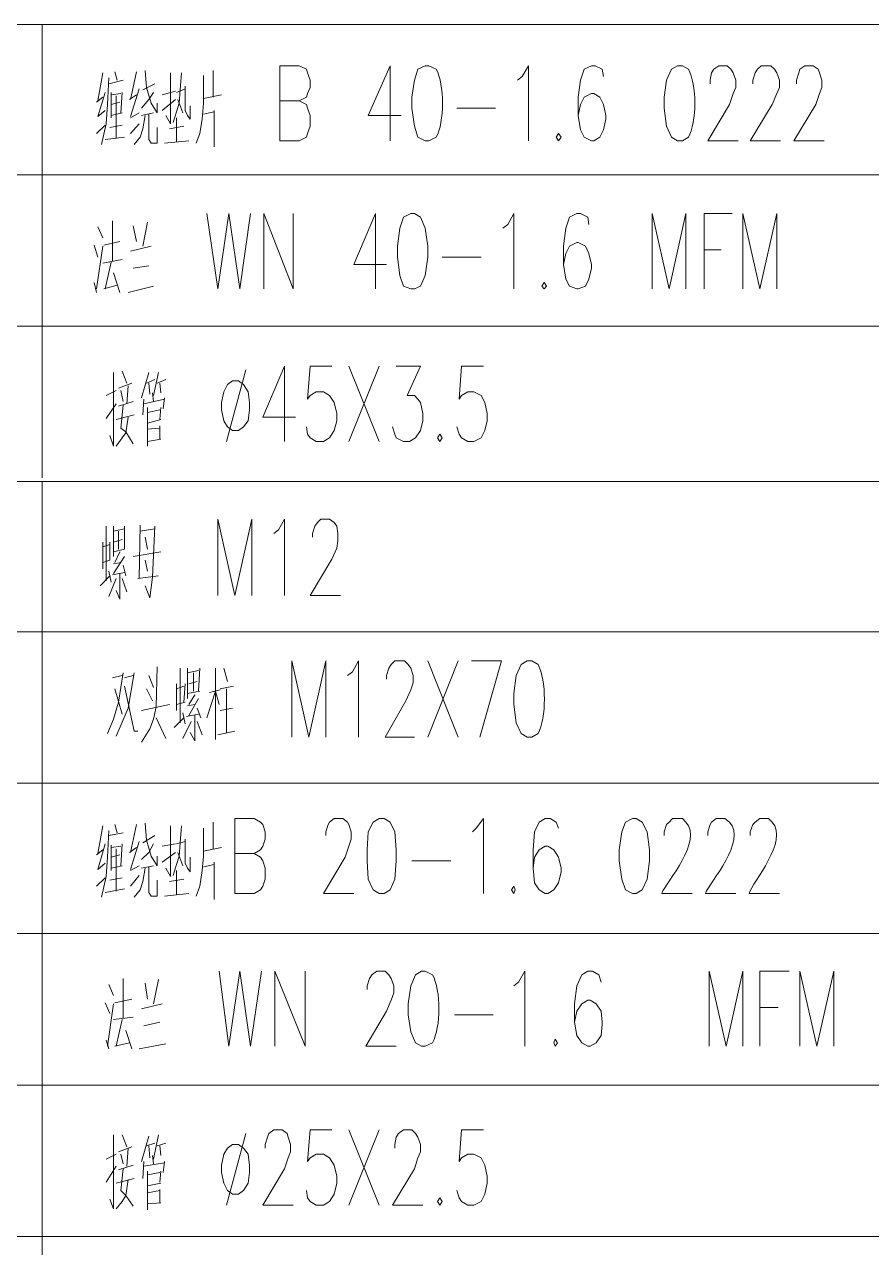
# Model space of a CAD drawing. Header units: millimetres. Extents: x 0 to 1648, y 27 to 2331.
# Drawn here: x 1277.9 to 1403.6, y 804.8 to 986.5 of the extents above; entities that cross this region are included whole.
import ezdxf

# ---------------------------------------------------------------- set-up
doc = ezdxf.new("R2010")
doc.units = ezdxf.units.MM
doc.layers.add('1', color=7, linetype='Continuous')

msp = doc.modelspace()

# ---------------------------------------------------------------- linework, layer by layer
at = {"layer": '1', "color": 0, "lineweight": 5}
for points in [[(1645.2, 986.451732), (1140.3, 986.451732), (1140.3, 964.131732)], [(1280.52, 986.451732), (1280.52, 964.131732)], [(1289.52, 979.251732), (1288.8, 975.111732)], [(1291.68, 978.171732), (1291.32, 979.431732)], [(1294.56, 979.431732), (1293.66, 975.291732)], [(1295.82, 979.611732), (1296, 977.091732)], [(1299.6, 979.251732), (1299.6, 971.691732), (1298.88, 972.951732)], [(1301.22, 979.251732), (1301.04, 976.731732), (1300.86, 974.751732)], [(1305.9, 979.611732), (1305.9, 975.651732)], [(1315.8, 969.171732), (1315.8, 980.331732), (1318.68, 980.331732), (1319.76, 979.791732), (1319.94, 979.251732), (1320.3, 978.171732), (1320.3, 977.091732), (1319.94, 976.191732), (1319.76, 975.651732), (1318.68, 975.111732), (1315.8, 975.111732)], [(1332.18, 980.331732), (1328.94, 972.951732), (1333.8, 972.951732)], [(1332.18, 980.331732), (1332.18, 969.171732)], [(1351.08, 978.171732), (1351.8, 978.711732), (1352.7, 980.331732), (1352.7, 969.171732)], [(1363.86, 978.711732), (1363.68, 979.791732), (1362.6, 980.331732), (1362.06, 980.331732), (1360.98, 979.791732), (1360.44, 978.171732), (1360.08, 975.651732), (1360.08, 972.951732), (1360.44, 970.791732), (1360.98, 969.711732), (1362.06, 969.171732), (1362.42, 969.171732), (1363.32, 969.711732), (1363.86, 970.791732), (1364.22, 972.411732), (1364.22, 972.951732), (1363.86, 974.571732), (1363.32, 975.651732), (1362.42, 976.191732), (1362.06, 976.191732), (1360.98, 975.651732), (1360.44, 974.571732), (1360.08, 972.951732)], [(1379.7, 977.631732), (1379.7, 978.171732), (1379.88, 979.251732), (1380.24, 979.791732), (1380.96, 980.331732), (1382.22, 980.331732), (1382.76, 979.791732), (1383.12, 979.251732), (1383.48, 978.171732), (1383.48, 977.091732), (1383.12, 976.191732), (1382.58, 974.571732), (1379.34, 969.171732), (1383.84, 969.171732)], [(1386, 977.631732), (1386, 978.171732), (1386.36, 979.251732), (1386.72, 979.791732), (1387.26, 980.331732), (1388.7, 980.331732), (1389.24, 979.791732), (1389.6, 979.251732), (1389.96, 978.171732), (1389.96, 977.091732), (1389.6, 976.191732), (1388.88, 974.571732), (1385.64, 969.171732), (1390.14, 969.171732)], [(1392.48, 977.631732), (1392.48, 978.171732), (1392.84, 979.251732), (1393.02, 979.791732), (1393.74, 980.331732), (1395, 980.331732), (1395.72, 979.791732), (1395.9, 979.251732), (1396.26, 978.171732), (1396.26, 977.091732), (1395.9, 976.191732), (1395.36, 974.571732), (1392.12, 969.171732), (1396.62, 969.171732)], [(1290.42, 978.531732), (1290.24, 974.571732), (1290.06, 971.691732), (1289.34, 968.631732)], [(1290.42, 977.631732), (1292.58, 978.171732)], [(1295.46, 976.731732), (1297.26, 977.631732)], [(1301.76, 977.271732), (1301.76, 974.751732)], [(1304.46, 978.891732), (1304.46, 974.751732), (1304.28, 972.411732), (1303.92, 970.251732), (1303.38, 968.811732)], [(1288.62, 974.931732), (1289.52, 975.651732)], [(1289.88, 973.671732), (1288.8, 972.771732), (1289.88, 976.371732)], [(1290.78, 976.371732), (1290.78, 972.591732)], [(1292.22, 976.191732), (1290.78, 976.011732)], [(1291.5, 969.531732), (1291.5, 975.831732)], [(1292.22, 973.311732), (1292.4, 976.371732)], [(1293.48, 975.291732), (1294.56, 976.011732)], [(1294.92, 976.911732), (1293.66, 972.771732)], [(1295.28, 974.031732), (1296.36, 975.291732), (1297.08, 976.371732)], [(1296, 977.091732), (1296.72, 974.751732), (1297.62, 973.311732)], [(1298.34, 976.011732), (1300.32, 976.551732)], [(1300.5, 976.371732), (1301.76, 976.911732)], [(1304.46, 975.471732), (1307.16, 976.011732)], [(1290.78, 974.571732), (1292.04, 974.931732)], [(1297.62, 973.311732), (1297.62, 974.751732)], [(1298.34, 973.671732), (1300.32, 975.291732)], [(1299.96, 971.871732), (1300.5, 973.491732), (1300.86, 974.751732)], [(1300.68, 975.291732), (1301.4, 973.311732)], [(1301.76, 974.751732), (1301.76, 973.671732), (1302.12, 972.951732)], [(1302.48, 972.411732), (1302.48, 974.391732)], [(1304.46, 973.131732), (1306.08, 973.491732)], [(1306.08, 973.671732), (1306.08, 968.271732)], [(1318.68, 975.111732), (1319.76, 974.571732), (1319.94, 974.031732), (1320.3, 972.951732), (1320.3, 971.331732), (1319.94, 970.251732), (1319.76, 969.711732), (1318.68, 969.171732), (1315.8, 969.171732)], [(1342.08, 974.031732), (1347.84, 974.031732)], [(1290.78, 972.951732), (1292.4, 973.311732)], [(1294.92, 973.311732), (1293.66, 972.591732)], [(1293.66, 970.251732), (1294.92, 971.691732)], [(1295.82, 972.951732), (1295.46, 970.971732), (1295.1, 969.711732), (1294.2, 968.631732)], [(1297.08, 973.311732), (1295.28, 972.951732)], [(1296.36, 973.131732), (1296.36, 969.351732), (1296.72, 968.811732), (1297.62, 968.811732), (1297.62, 971.151732)], [(1300.5, 972.591732), (1300.5, 968.991732)], [(1302.48, 972.411732), (1302.12, 972.951732)], [(1289.88, 971.511732), (1288.62, 970.251732)], [(1292.4, 971.511732), (1290.6, 971.151732)], [(1299.42, 970.971732), (1301.58, 971.331732)], [(1357.2, 970.251732), (1356.84, 969.711732), (1357.2, 969.171732), (1357.56, 969.711732), (1357.2, 970.251732)], [(1289.88, 969.351732), (1292.76, 969.711732)], [(1298.7, 968.811732), (1302.3, 969.171732)], [(1645.2, 964.131732), (1140.3, 964.131732), (1140.3, 941.631732)], [(1280.52, 964.131732), (1280.52, 941.631732)], [(1290.96, 951.351732), (1290.96, 957.291732)], [(1305, 958.371732), (1306.62, 947.211732), (1308.24, 958.371732), (1309.86, 947.211732), (1311.48, 958.371732)], [(1313.46, 947.211732), (1313.46, 958.371732), (1317.78, 947.211732), (1317.78, 958.371732)], [(1330.02, 958.371732), (1326.78, 950.811732), (1331.64, 950.811732)], [(1330.02, 958.371732), (1330.02, 947.211732)], [(1335.24, 958.371732), (1334.16, 957.831732), (1333.62, 956.211732), (1333.26, 953.511732), (1333.26, 951.891732), (1333.62, 949.191732), (1334.16, 947.571732), (1335.24, 947.211732), (1335.78, 947.211732), (1336.68, 947.571732), (1337.4, 949.191732), (1337.76, 951.891732), (1337.76, 953.511732), (1337.4, 956.211732), (1336.68, 957.831732), (1335.78, 958.371732), (1335.24, 958.371732)], [(1348.92, 956.211732), (1349.64, 956.751732), (1350.54, 958.371732), (1350.54, 947.211732)], [(1361.7, 956.751732), (1361.52, 957.831732), (1360.44, 958.371732), (1359.9, 958.371732), (1358.82, 957.831732), (1358.28, 956.211732), (1357.92, 953.511732), (1357.92, 950.811732), (1358.28, 948.651732), (1358.82, 947.571732), (1359.9, 947.211732), (1360.08, 947.211732), (1361.16, 947.571732), (1361.7, 948.651732), (1362.06, 950.271732), (1362.06, 950.811732), (1361.7, 952.431732), (1361.16, 953.511732), (1360.08, 954.051732), (1359.9, 954.051732), (1358.82, 953.511732), (1358.28, 952.431732), (1357.92, 950.811732)], [(1371.06, 947.211732), (1371.06, 958.371732), (1373.58, 947.211732), (1376.1, 958.371732), (1376.1, 947.211732)], [(1378.8, 947.211732), (1378.8, 958.371732), (1382.94, 958.371732)], [(1384.56, 947.211732), (1384.56, 958.371732), (1387.08, 947.211732), (1389.6, 958.371732), (1389.6, 947.211732)], [(1288.8, 956.391732), (1289.52, 954.771732)], [(1294.02, 956.571732), (1294.56, 954.231732)], [(1296.18, 957.111732), (1295.46, 953.511732)], [(1288.26, 953.691732), (1288.8, 951.891732)], [(1288.62, 947.211732), (1289.52, 953.511732)], [(1289.7, 953.691732), (1292.04, 954.231732)], [(1296.72, 953.511732), (1293.66, 952.791732)], [(1339.92, 951.891732), (1345.68, 951.891732)], [(1378.8, 952.971732), (1381.32, 952.971732)], [(1289.52, 950.991732), (1292.4, 951.531732)], [(1289.88, 947.211732), (1290.78, 951.171732)], [(1294.02, 950.271732), (1296.36, 950.631732)], [(1288.26, 948.111732), (1288.62, 946.671732)], [(1291.14, 949.551732), (1292.04, 946.671732)], [(1355.04, 948.111732), (1354.68, 947.571732), (1355.04, 947.211732), (1355.4, 947.571732), (1355.04, 948.111732)], [(1289.7, 947.211732), (1291.68, 947.751732)], [(1293.3, 946.671732), (1297.08, 947.571732)], [(1645.2, 941.631732), (1140.3, 941.631732), (1140.3, 919.131732)], [(1280.52, 941.631732), (1280.52, 919.131732)], [(1316.52, 935.691732), (1313.28, 928.131732), (1318.14, 928.131732)], [(1316.52, 935.691732), (1316.52, 924.531732)], [(1323.54, 935.691732), (1320.3, 935.691732), (1319.94, 930.831732), (1320.3, 931.371732), (1321.2, 931.911732), (1322.28, 931.911732), (1323.18, 931.371732), (1323.9, 930.291732), (1324.26, 928.671732), (1324.26, 927.591732), (1323.9, 926.151732), (1323.18, 925.071732), (1322.28, 924.531732), (1321.2, 924.531732), (1320.3, 925.071732), (1319.94, 925.611732), (1319.76, 926.691732)], [(1326.06, 935.691732), (1330.56, 924.531732)], [(1330.56, 935.691732), (1326.06, 924.531732)], [(1333.08, 935.691732), (1336.68, 935.691732), (1334.7, 931.371732), (1335.78, 931.371732), (1336.32, 930.831732), (1336.68, 930.291732), (1337.04, 928.671732), (1337.04, 927.591732), (1336.68, 926.151732), (1335.96, 925.071732), (1335.06, 924.531732), (1334.16, 924.531732), (1333.08, 925.071732), (1332.9, 925.611732), (1332.54, 926.691732)], [(1346.04, 935.691732), (1342.8, 935.691732), (1342.44, 930.831732), (1342.8, 931.371732), (1343.7, 931.911732), (1344.6, 931.911732), (1345.68, 931.371732), (1346.22, 930.291732), (1346.58, 928.671732), (1346.58, 927.591732), (1346.22, 926.151732), (1345.68, 925.071732), (1344.6, 924.531732), (1343.7, 924.531732), (1342.8, 925.071732), (1342.44, 925.611732), (1342.08, 926.691732)], [(1291.14, 934.791732), (1291.14, 923.811732), (1290.6, 925.431732)], [(1292.4, 934.971732), (1293.12, 933.171732)], [(1296.36, 934.791732), (1295.28, 931.011732)], [(1296, 933.171732), (1297.26, 933.711732)], [(1297.8, 934.791732), (1297.08, 931.371732)], [(1297.62, 933.171732), (1298.88, 933.711732)], [(1308.78, 933.531732), (1308.06, 932.991732), (1307.52, 931.911732), (1307.16, 930.291732), (1307.16, 929.211732), (1307.52, 927.591732), (1308.06, 926.691732), (1308.78, 926.151732), (1309.68, 926.151732), (1310.4, 926.691732), (1311.12, 927.591732), (1311.3, 929.211732), (1311.3, 930.291732), (1311.12, 931.911732), (1310.4, 932.991732), (1309.68, 933.531732), (1308.78, 933.531732)], [(1310.76, 935.151732), (1307.88, 924.531732)], [(1291.5, 932.091732), (1290.06, 931.371732)], [(1291.86, 932.451732), (1293.84, 933.171732)], [(1292.58, 930.471732), (1292.22, 932.091732)], [(1293.3, 932.811732), (1293.12, 930.111732)], [(1296.54, 931.551732), (1296.36, 933.171732)], [(1296.9, 931.731732), (1297.08, 930.471732)], [(1297.98, 933.171732), (1298.16, 931.731732)], [(1290.06, 927.951732), (1291.5, 930.111732)], [(1294.02, 930.471732), (1291.86, 929.751732)], [(1292.58, 929.931732), (1292.22, 926.511732)], [(1295.64, 930.831732), (1295.46, 928.491732)], [(1295.64, 930.111732), (1298.7, 930.831732)], [(1298.7, 931.011732), (1298.52, 929.391732)], [(1291.5, 927.771732), (1294.2, 928.491732)], [(1293.3, 928.131732), (1292.94, 925.791732)], [(1296.18, 929.571732), (1296.18, 923.811732)], [(1296.18, 928.851732), (1297.98, 929.211732)], [(1298.16, 929.571732), (1297.98, 927.771732)], [(1292.94, 925.971732), (1292.22, 926.511732)], [(1296.18, 927.231732), (1298.16, 927.771732)], [(1297.98, 926.511732), (1296.18, 926.331732)], [(1297.98, 926.871732), (1297.98, 924.891732)], [(1291.5, 923.811732), (1292.4, 925.071732), (1292.94, 925.791732)], [(1292.94, 925.971732), (1294.02, 924.171732)], [(1298.16, 924.891732), (1296.18, 924.531732)], [(1339.56, 925.611732), (1339.2, 925.071732), (1339.56, 924.531732), (1339.92, 925.071732), (1339.56, 925.611732)], [(1645.2, 918.591732), (1140.3, 918.591732), (1140.3, 896.271732)], [(1280.52, 918.591732), (1280.52, 896.271732)], [(1290.06, 911.931732), (1290.06, 903.831732)], [(1291.14, 911.931732), (1291.14, 907.431732)], [(1292.76, 911.931732), (1292.76, 908.511732)], [(1295.1, 912.111732), (1294.92, 904.191732)], [(1295.82, 903.111732), (1296.54, 901.311732), (1296.9, 904.371732), (1297.26, 911.931732)], [(1306.62, 901.671732), (1306.62, 913.011732), (1309.14, 901.671732), (1311.66, 913.011732), (1311.66, 901.671732)], [(1314.9, 910.851732), (1315.62, 911.391732), (1316.52, 913.011732), (1316.52, 901.671732)], [(1320.66, 910.311732), (1320.66, 910.851732), (1321.02, 911.931732), (1321.38, 912.471732), (1321.92, 913.011732), (1323.18, 913.011732), (1323.9, 912.471732), (1324.26, 911.931732), (1324.44, 910.851732), (1324.44, 909.771732), (1324.26, 908.691732), (1323.54, 907.071732), (1320.3, 901.671732), (1324.8, 901.671732)], [(1291.14, 911.211732), (1292.76, 911.571732)], [(1291.14, 909.591732), (1292.4, 909.951732)], [(1291.86, 911.211732), (1291.86, 908.511732)], [(1297.26, 911.571732), (1295.1, 911.211732)], [(1295.82, 910.311732), (1296.18, 908.511732)], [(1289.52, 909.591732), (1289.52, 905.631732)], [(1289.52, 908.871732), (1290.6, 909.231732)], [(1290.6, 909.591732), (1290.6, 906.891732)], [(1292.76, 908.511732), (1291.14, 908.151732)], [(1292.04, 908.151732), (1291.32, 906.531732)], [(1298.16, 908.151732), (1294.02, 907.431732)], [(1290.6, 906.891732), (1289.52, 906.531732)], [(1292.76, 907.431732), (1291.14, 904.911732)], [(1291.14, 906.351732), (1292.22, 906.531732)], [(1296.18, 905.271732), (1295.82, 906.891732)], [(1289.16, 903.111732), (1290.6, 904.551732)], [(1290.42, 905.271732), (1290.78, 903.651732)], [(1290.96, 904.731732), (1292.76, 905.091732)], [(1292.04, 904.911732), (1292.04, 901.131732), (1291.5, 902.391732)], [(1292.58, 906.171732), (1292.94, 904.551732)], [(1294.74, 904.191732), (1297.8, 904.551732)], [(1291.5, 904.191732), (1290.42, 901.491732)], [(1292.4, 904.191732), (1293.12, 902.211732)], [(1645.2, 896.271732), (1140.3, 896.271732), (1140.3, 873.771732)], [(1280.52, 896.271732), (1280.52, 873.771732)], [(1317.6, 880.611732), (1317.6, 891.951732), (1320.12, 880.611732), (1322.64, 891.951732), (1322.64, 880.611732)], [(1325.88, 889.791732), (1326.6, 890.331732), (1327.5, 891.951732), (1327.5, 880.611732)], [(1331.64, 889.251732), (1331.64, 889.791732), (1332, 890.871732), (1332.36, 891.411732), (1332.9, 891.951732), (1334.34, 891.951732), (1334.88, 891.411732), (1335.24, 890.871732), (1335.6, 889.791732), (1335.6, 888.711732), (1335.24, 887.631732), (1334.52, 886.011732), (1331.46, 880.611732), (1335.78, 880.611732)], [(1337.76, 891.951732), (1342.26, 880.611732)], [(1342.26, 891.951732), (1337.76, 880.611732)], [(1345.5, 880.611732), (1348.74, 891.951732), (1344.24, 891.951732)], [(1292.58, 890.151732), (1291.86, 885.831732), (1291.14, 883.311732), (1290.24, 881.151732)], [(1294.2, 890.151732), (1293.3, 884.931732), (1291.5, 880.791732)], [(1297.62, 891.051732), (1297.44, 885.111732), (1297.08, 883.311732), (1296.54, 881.871732), (1295.28, 879.891732)], [(1301.04, 890.871732), (1301.04, 882.771732)], [(1302.12, 890.871732), (1302.12, 886.371732)], [(1302.12, 890.151732), (1303.74, 890.511732)], [(1303.02, 890.151732), (1303.02, 887.451732)], [(1303.92, 890.871732), (1303.74, 887.451732)], [(1306.26, 890.871732), (1306.26, 880.251732)], [(1307.52, 890.871732), (1308.06, 888.891732)], [(1290.96, 889.431732), (1292.4, 889.791732)], [(1292.76, 889.431732), (1294.02, 889.791732)], [(1292.76, 888.171732), (1294.2, 881.511732), (1294.74, 881.511732)], [(1296.36, 889.791732), (1297.08, 887.991732)], [(1300.5, 888.531732), (1300.5, 884.571732)], [(1300.5, 887.811732), (1301.58, 888.171732)], [(1301.76, 888.531732), (1301.58, 885.831732)], [(1302.3, 888.531732), (1303.56, 888.891732)], [(1306.98, 887.811732), (1308.96, 888.171732)], [(1291.32, 887.811732), (1292.4, 884.031732)], [(1296.9, 886.011732), (1296, 887.811732)], [(1303.92, 887.451732), (1302.12, 887.091732)], [(1303.2, 886.911732), (1302.3, 885.471732)], [(1303.74, 886.371732), (1302.3, 883.851732)], [(1305, 883.491732), (1306.26, 887.451732), (1306.8, 885.471732)], [(1305.36, 887.271732), (1306.98, 887.631732)], [(1307.88, 887.811732), (1307.88, 881.331732)], [(1295.28, 884.571732), (1299.42, 885.471732)], [(1301.76, 885.831732), (1300.5, 885.471732)], [(1302.12, 885.291732), (1303.2, 885.471732)], [(1303.56, 884.931732), (1304.1, 883.491732)], [(1306.98, 884.571732), (1308.78, 884.931732)], [(1297.44, 883.491732), (1298.88, 880.431732)], [(1300.14, 882.051732), (1301.58, 883.491732)], [(1301.4, 884.211732), (1301.76, 882.591732)], [(1302.66, 882.951732), (1301.4, 880.431732)], [(1301.94, 883.671732), (1303.74, 884.031732)], [(1303.2, 883.851732), (1303.2, 880.071732), (1302.48, 881.331732)], [(1303.56, 882.951732), (1304.28, 880.971732)], [(1306.62, 880.971732), (1309.14, 881.511732)], [(1645.2, 873.771732), (1140.3, 873.771732), (1140.3, 851.451732)], [(1280.52, 873.771732), (1280.52, 851.451732)], [(1309.14, 857.391732), (1309.14, 868.551732), (1312.02, 868.551732), (1312.92, 868.011732), (1313.28, 867.651732), (1313.64, 866.571732), (1313.64, 865.491732), (1313.28, 864.411732), (1312.92, 863.871732), (1312.02, 863.331732), (1309.14, 863.331732)], [(1322.64, 866.031732), (1322.64, 866.571732), (1323, 867.651732), (1323.18, 868.011732), (1323.9, 868.551732), (1325.16, 868.551732), (1325.88, 868.011732), (1326.06, 867.651732), (1326.42, 866.571732), (1326.42, 865.491732), (1326.06, 864.411732), (1325.52, 862.791732), (1322.28, 857.391732), (1326.78, 857.391732)], [(1330.56, 868.551732), (1329.66, 868.011732), (1328.94, 866.571732), (1328.76, 863.871732), (1328.76, 862.251732), (1328.94, 859.551732), (1329.66, 857.931732), (1330.56, 857.391732), (1331.28, 857.391732), (1332.18, 857.931732), (1332.9, 859.551732), (1333.08, 862.251732), (1333.08, 863.871732), (1332.9, 866.571732), (1332.18, 868.011732), (1331.28, 868.551732), (1330.56, 868.551732)], [(1344.42, 866.571732), (1344.96, 867.111732), (1346.04, 868.551732), (1346.04, 857.391732)], [(1357.2, 867.111732), (1356.84, 868.011732), (1355.94, 868.551732), (1355.22, 868.551732), (1354.32, 868.011732), (1353.6, 866.571732), (1353.42, 863.871732), (1353.42, 861.171732), (1353.6, 859.011732), (1354.32, 857.931732), (1355.22, 857.391732), (1355.58, 857.391732), (1356.48, 857.931732), (1357.2, 859.011732), (1357.56, 860.631732), (1357.56, 861.171732), (1357.2, 862.791732), (1356.48, 863.871732), (1355.58, 864.411732), (1355.22, 864.411732), (1354.32, 863.871732), (1353.6, 862.791732), (1353.42, 861.171732)], [(1368.18, 868.551732), (1367.1, 868.011732), (1366.56, 866.571732), (1366.2, 863.871732), (1366.2, 862.251732), (1366.56, 859.551732), (1367.1, 857.931732), (1368.18, 857.391732), (1368.72, 857.391732), (1369.62, 857.931732), (1370.34, 859.551732), (1370.7, 862.251732), (1370.7, 863.871732), (1370.34, 866.571732), (1369.62, 868.011732), (1368.72, 868.551732), (1368.18, 868.551732)], [(1289.52, 867.471732), (1288.8, 863.331732)], [(1290.42, 866.751732), (1290.24, 862.791732), (1290.06, 859.911732), (1289.34, 856.851732)], [(1290.42, 866.031732), (1292.58, 866.391732)], [(1291.68, 866.391732), (1291.32, 867.651732)], [(1294.56, 867.651732), (1293.66, 863.511732)], [(1295.82, 867.831732), (1296, 865.311732)], [(1299.6, 867.471732), (1299.6, 859.911732), (1298.88, 861.171732)], [(1301.22, 867.471732), (1301.04, 864.951732), (1300.86, 862.971732)], [(1304.46, 867.111732), (1304.46, 862.971732), (1304.28, 860.811732), (1303.92, 858.471732), (1303.38, 857.031732)], [(1305.9, 868.011732), (1305.9, 864.051732)], [(1289.88, 861.891732), (1288.8, 860.991732), (1289.88, 864.771732)], [(1290.78, 864.591732), (1290.78, 860.811732)], [(1292.22, 861.531732), (1292.4, 864.771732)], [(1294.92, 865.131732), (1293.66, 860.991732)], [(1295.28, 862.431732), (1296.36, 863.511732), (1297.08, 864.771732)], [(1295.46, 864.951732), (1297.26, 866.031732)], [(1296, 865.311732), (1296.72, 862.971732), (1297.62, 861.531732)], [(1298.34, 864.411732), (1300.32, 864.771732)], [(1300.5, 864.771732), (1301.76, 865.131732)], [(1301.76, 865.491732), (1301.76, 862.971732)], [(1288.62, 863.151732), (1289.52, 863.871732)], [(1292.22, 864.411732), (1290.78, 864.231732)], [(1290.78, 862.791732), (1292.04, 863.151732)], [(1291.5, 857.751732), (1291.5, 864.051732)], [(1293.48, 863.511732), (1294.56, 864.231732)], [(1297.62, 861.531732), (1297.62, 862.971732)], [(1298.34, 862.071732), (1300.32, 863.511732)], [(1299.96, 860.091732), (1300.5, 861.711732), (1300.86, 862.971732)], [(1300.68, 863.511732), (1301.4, 861.531732)], [(1301.76, 862.971732), (1301.76, 861.891732), (1302.12, 861.171732)], [(1302.48, 860.631732), (1302.48, 862.791732)], [(1304.46, 863.691732), (1307.16, 864.231732)], [(1312.02, 863.331732), (1312.92, 862.791732), (1313.28, 862.251732), (1313.64, 861.171732), (1313.64, 859.551732), (1313.28, 858.471732), (1312.92, 857.931732), (1312.02, 857.391732), (1309.14, 857.391732)], [(1290.78, 861.171732), (1292.4, 861.531732)], [(1294.92, 861.531732), (1293.66, 860.811732)], [(1295.82, 861.171732), (1295.46, 859.191732), (1295.1, 857.931732), (1294.2, 856.851732)], [(1297.08, 861.531732), (1295.28, 861.171732)], [(1296.36, 861.351732), (1296.36, 857.571732), (1296.72, 857.031732), (1297.62, 857.031732), (1297.62, 859.371732)], [(1302.48, 860.631732), (1302.12, 861.171732)], [(1304.46, 861.351732), (1306.08, 861.711732)], [(1306.08, 862.071732), (1306.08, 856.491732)], [(1335.42, 862.251732), (1341.18, 862.251732)], [(1289.88, 859.731732), (1288.62, 858.471732)], [(1292.4, 859.731732), (1290.6, 859.371732)], [(1293.66, 858.471732), (1294.92, 860.091732)], [(1299.42, 859.191732), (1301.58, 859.551732)], [(1300.5, 860.811732), (1300.5, 857.211732)], [(1289.88, 857.571732), (1292.76, 858.111732)], [(1298.7, 857.031732), (1302.3, 857.391732)], [(1350.54, 858.471732), (1350.18, 857.931732), (1350.54, 857.391732), (1350.72, 857.931732), (1350.54, 858.471732)], [(1645.2, 851.451732), (1140.3, 851.451732), (1140.3, 828.951732)], [(1280.52, 851.451732), (1280.52, 828.951732)], [(1292.58, 838.851732), (1292.58, 844.791732)], [(1297.8, 844.611732), (1297.08, 841.011732)], [(1306.8, 845.871732), (1308.24, 834.711732), (1309.86, 845.871732), (1311.48, 834.711732), (1313.1, 845.871732)], [(1315.08, 834.711732), (1315.08, 845.871732), (1319.58, 834.711732), (1319.58, 845.871732)], [(1328.76, 843.171732), (1328.76, 843.711732), (1329.12, 844.791732), (1329.48, 845.331732), (1330.2, 845.871732), (1331.46, 845.871732), (1332, 845.331732), (1332.36, 844.791732), (1332.72, 843.711732), (1332.72, 842.631732), (1332.36, 841.551732), (1331.64, 839.931732), (1328.58, 834.711732), (1333.08, 834.711732)], [(1350.54, 843.711732), (1351.26, 844.251732), (1352.16, 845.871732), (1352.16, 834.711732)], [(1363.5, 844.251732), (1363.14, 845.331732), (1362.24, 845.871732), (1361.52, 845.871732), (1360.62, 845.331732), (1359.9, 843.711732), (1359.54, 841.011732), (1359.54, 838.311732), (1359.9, 836.331732), (1360.62, 835.251732), (1361.52, 834.711732), (1361.88, 834.711732), (1362.78, 835.251732), (1363.5, 836.331732), (1363.68, 837.951732), (1363.68, 838.311732), (1363.5, 839.931732), (1362.78, 841.011732), (1361.88, 841.551732), (1361.52, 841.551732), (1360.62, 841.011732), (1359.9, 839.931732), (1359.54, 838.311732)], [(1379.52, 834.711732), (1379.52, 845.871732), (1382.04, 834.711732), (1384.56, 845.871732), (1384.56, 834.711732)], [(1387.08, 834.711732), (1387.08, 845.871732), (1391.4, 845.871732)], [(1393.02, 834.711732), (1393.02, 845.871732), (1395.54, 834.711732), (1398.06, 845.871732), (1398.06, 834.711732)], [(1290.42, 843.891732), (1291.14, 842.271732)], [(1295.82, 844.071732), (1296.18, 841.731732)], [(1289.88, 841.191732), (1290.6, 839.571732)], [(1290.24, 834.711732), (1291.14, 841.011732)], [(1291.32, 841.191732), (1293.84, 841.731732)], [(1298.34, 841.011732), (1295.28, 840.291732)], [(1341.72, 839.391732), (1347.48, 839.391732)], [(1387.08, 840.471732), (1389.78, 840.471732)], [(1291.14, 838.671732), (1294.02, 839.031732)], [(1291.5, 834.711732), (1292.4, 838.671732)], [(1295.64, 837.771732), (1297.98, 838.311732)], [(1290.06, 835.611732), (1290.42, 834.351732)], [(1292.94, 837.051732), (1293.84, 834.351732)], [(1356.66, 835.791732), (1356.48, 835.251732), (1356.66, 834.711732), (1357.02, 835.251732), (1356.66, 835.791732)], [(1291.32, 834.711732), (1293.48, 835.251732)], [(1294.92, 834.351732), (1298.88, 835.071732)], [(1645.2, 828.951732), (1140.3, 828.951732), (1140.3, 806.451732)], [(1280.52, 828.951732), (1280.52, 806.451732)], [(1291.14, 821.571732), (1291.14, 810.591732), (1290.6, 812.031732)], [(1292.4, 821.571732), (1293.12, 819.771732)], [(1296.36, 821.391732), (1295.28, 817.611732)], [(1297.8, 821.571732), (1297.08, 817.971732)], [(1310.76, 821.751732), (1307.88, 811.131732)], [(1313.64, 819.591732), (1313.64, 820.131732), (1314, 821.211732), (1314.18, 821.751732), (1314.9, 822.291732), (1316.16, 822.291732), (1316.88, 821.751732), (1317.06, 821.211732), (1317.42, 820.131732), (1317.42, 819.051732), (1317.06, 818.151732), (1316.52, 816.531732), (1313.28, 811.131732), (1317.78, 811.131732)], [(1323.54, 822.291732), (1320.3, 822.291732), (1319.94, 817.611732), (1320.3, 818.151732), (1321.2, 818.691732), (1322.28, 818.691732), (1323.18, 818.151732), (1323.9, 817.071732), (1324.26, 815.451732), (1324.26, 814.371732), (1323.9, 812.751732), (1323.18, 811.671732), (1322.28, 811.131732), (1321.2, 811.131732), (1320.3, 811.671732), (1319.94, 812.211732), (1319.76, 813.291732)], [(1326.06, 822.291732), (1330.56, 811.131732)], [(1330.56, 822.291732), (1326.06, 811.131732)], [(1332.9, 819.591732), (1332.9, 820.131732), (1333.08, 821.211732), (1333.44, 821.751732), (1334.16, 822.291732), (1335.42, 822.291732), (1335.96, 821.751732), (1336.32, 821.211732), (1336.68, 820.131732), (1336.68, 819.051732), (1336.32, 818.151732), (1335.78, 816.531732), (1332.54, 811.131732), (1337.04, 811.131732)], [(1346.04, 822.291732), (1342.8, 822.291732), (1342.44, 817.611732), (1342.8, 818.151732), (1343.7, 818.691732), (1344.6, 818.691732), (1345.68, 818.151732), (1346.22, 817.071732), (1346.58, 815.451732), (1346.58, 814.371732), (1346.22, 812.751732), (1345.68, 811.671732), (1344.6, 811.131732), (1343.7, 811.131732), (1342.8, 811.671732), (1342.44, 812.211732), (1342.08, 813.291732)], [(1291.86, 819.051732), (1293.84, 819.771732)], [(1293.3, 819.591732), (1293.12, 816.891732)], [(1296, 819.951732), (1297.26, 820.311732)], [(1296.54, 818.151732), (1296.36, 819.951732)], [(1297.62, 819.951732), (1298.88, 820.311732)], [(1297.98, 819.951732), (1298.16, 818.511732)], [(1308.78, 820.131732), (1308.06, 819.591732), (1307.52, 818.691732), (1307.16, 817.071732), (1307.16, 815.991732), (1307.52, 814.371732), (1308.06, 813.291732), (1308.78, 812.751732), (1309.68, 812.751732), (1310.4, 813.291732), (1311.12, 814.371732), (1311.3, 815.991732), (1311.3, 817.071732), (1311.12, 818.691732), (1310.4, 819.591732), (1309.68, 820.131732), (1308.78, 820.131732)], [(1291.5, 818.691732), (1290.06, 817.971732)], [(1292.58, 817.251732), (1292.22, 818.691732)], [(1295.64, 817.611732), (1295.46, 815.091732)], [(1295.64, 816.891732), (1298.7, 817.431732)], [(1296.9, 818.511732), (1297.08, 817.251732)], [(1298.7, 817.611732), (1298.52, 815.991732)], [(1290.06, 814.551732), (1291.5, 816.891732)], [(1294.02, 817.071732), (1291.86, 816.351732)], [(1292.58, 816.531732), (1292.22, 813.291732)], [(1296.18, 816.171732), (1296.18, 810.411732)], [(1296.18, 815.631732), (1297.98, 815.991732)], [(1298.16, 816.171732), (1297.98, 814.551732)], [(1291.5, 814.371732), (1294.2, 815.091732)], [(1293.3, 814.911732), (1292.94, 812.571732)], [(1296.18, 814.011732), (1298.16, 814.371732)], [(1291.5, 810.591732), (1292.4, 811.671732), (1292.94, 812.571732)], [(1292.94, 812.571732), (1292.22, 813.291732)], [(1292.94, 812.571732), (1294.02, 810.951732)], [(1297.98, 813.291732), (1296.18, 812.931732)], [(1297.98, 813.471732), (1297.98, 811.491732)], [(1339.56, 812.211732), (1339.2, 811.671732), (1339.56, 811.131732), (1339.92, 811.671732), (1339.56, 812.211732)], [(1298.16, 811.491732), (1296.18, 811.311732)], [(1645.2, 806.451732), (1140.3, 806.451732), (1140.3, 784.131732)], [(1280.52, 806.451732), (1280.52, 784.131732)]]:
    msp.add_lwpolyline(points, dxfattribs=at)
for points, knots in [([(1337.4, 980.331732), (1337.4, 980.331732), (1336.32, 979.791732), (1336.32, 979.791732), (1336.32, 979.791732), (1335.78, 978.171732), (1335.78, 978.171732), (1335.78, 978.171732), (1335.42, 975.651732), (1335.42, 975.651732), (1335.42, 975.651732), (1335.42, 974.031732), (1335.42, 974.031732), (1335.42, 974.031732), (1335.78, 971.331732), (1335.78, 971.331732), (1335.78, 971.331732), (1336.32, 969.711732), (1336.32, 969.711732), (1336.32, 969.711732), (1337.4, 969.171732), (1337.4, 969.171732), (1337.4, 969.171732), (1337.94, 969.171732), (1337.94, 969.171732), (1337.94, 969.171732), (1339.02, 969.711732), (1339.02, 969.711732), (1340.28, 971.871732), (1340.28, 977.631732), (1339.02, 979.791732), (1339.02, 979.791732), (1337.94, 980.331732), (1337.94, 980.331732), (1337.94, 980.331732), (1337.4, 980.331732), (1337.4, 980.331732)], [0, 0, 0, 0, 1, 1, 1, 2, 2, 2, 3, 3, 3, 4, 4, 4, 5, 5, 5, 6, 6, 6, 7, 7, 7, 8, 8, 8, 9, 9, 9, 10, 10, 10, 11, 11, 11, 12, 12, 12, 12]), ([(1374.84, 980.331732), (1374.84, 980.331732), (1373.94, 979.791732), (1373.94, 979.791732), (1373.94, 979.791732), (1373.22, 978.171732), (1373.22, 978.171732), (1373.22, 978.171732), (1372.86, 975.651732), (1372.86, 975.651732), (1372.86, 975.651732), (1372.86, 974.031732), (1372.86, 974.031732), (1372.86, 974.031732), (1373.22, 971.331732), (1373.22, 971.331732), (1373.22, 971.331732), (1373.94, 969.711732), (1373.94, 969.711732), (1373.94, 969.711732), (1374.84, 969.171732), (1374.84, 969.171732), (1374.84, 969.171732), (1375.56, 969.171732), (1375.56, 969.171732), (1375.56, 969.171732), (1376.46, 969.711732), (1376.46, 969.711732), (1377.72, 971.871732), (1377.72, 977.631732), (1376.46, 979.791732), (1376.46, 979.791732), (1375.56, 980.331732), (1375.56, 980.331732), (1375.56, 980.331732), (1374.84, 980.331732), (1374.84, 980.331732)], [0, 0, 0, 0, 1, 1, 1, 2, 2, 2, 3, 3, 3, 4, 4, 4, 5, 5, 5, 6, 6, 6, 7, 7, 7, 8, 8, 8, 9, 9, 9, 10, 10, 10, 11, 11, 11, 12, 12, 12, 12]), ([(1352.52, 891.951732), (1352.52, 891.951732), (1351.62, 891.411732), (1351.62, 891.411732), (1351.62, 891.411732), (1350.9, 889.791732), (1350.9, 889.791732), (1350.9, 889.791732), (1350.54, 887.091732), (1350.54, 887.091732), (1350.54, 887.091732), (1350.54, 885.471732), (1350.54, 885.471732), (1350.54, 885.471732), (1350.9, 882.771732), (1350.9, 882.771732), (1350.9, 882.771732), (1351.62, 881.151732), (1351.62, 881.151732), (1351.62, 881.151732), (1352.52, 880.611732), (1352.52, 880.611732), (1352.52, 880.611732), (1353.24, 880.611732), (1353.24, 880.611732), (1353.24, 880.611732), (1354.14, 881.151732), (1354.14, 881.151732), (1355.4, 883.491732), (1355.4, 889.071732), (1354.14, 891.411732), (1354.14, 891.411732), (1353.24, 891.951732), (1353.24, 891.951732), (1353.24, 891.951732), (1352.52, 891.951732), (1352.52, 891.951732)], [0, 0, 0, 0, 1, 1, 1, 2, 2, 2, 3, 3, 3, 4, 4, 4, 5, 5, 5, 6, 6, 6, 7, 7, 7, 8, 8, 8, 9, 9, 9, 10, 10, 10, 11, 11, 11, 12, 12, 12, 12]), ([(1372.86, 866.031732), (1372.86, 866.031732), (1372.86, 866.571732), (1372.86, 866.571732), (1372.86, 866.571732), (1373.22, 867.651732), (1373.22, 867.651732), (1373.22, 867.651732), (1373.58, 868.011732), (1373.58, 868.011732), (1373.58, 868.011732), (1374.12, 868.551732), (1374.12, 868.551732), (1374.12, 868.551732), (1375.56, 868.551732), (1375.56, 868.551732), (1375.56, 868.551732), (1376.1, 868.011732), (1376.1, 868.011732), (1378.62, 865.131732), (1373.22, 859.191732), (1372.5, 857.391732), (1372.5, 857.391732), (1377, 857.391732), (1377, 857.391732)], [0, 0, 0, 0, 1, 1, 1, 2, 2, 2, 3, 3, 3, 4, 4, 4, 5, 5, 5, 6, 6, 6, 7, 7, 7, 8, 8, 8, 8]), ([(1379.34, 866.031732), (1379.34, 866.031732), (1379.34, 866.571732), (1379.34, 866.571732), (1379.34, 866.571732), (1379.7, 867.651732), (1379.7, 867.651732), (1379.7, 867.651732), (1379.88, 868.011732), (1379.88, 868.011732), (1379.88, 868.011732), (1380.6, 868.551732), (1380.6, 868.551732), (1380.6, 868.551732), (1381.86, 868.551732), (1381.86, 868.551732), (1381.86, 868.551732), (1382.58, 868.011732), (1382.58, 868.011732), (1385.1, 865.131732), (1379.7, 859.191732), (1378.98, 857.391732), (1378.98, 857.391732), (1383.48, 857.391732), (1383.48, 857.391732)], [0, 0, 0, 0, 1, 1, 1, 2, 2, 2, 3, 3, 3, 4, 4, 4, 5, 5, 5, 6, 6, 6, 7, 7, 7, 8, 8, 8, 8]), ([(1385.64, 866.031732), (1385.64, 866.031732), (1385.64, 866.571732), (1385.64, 866.571732), (1385.64, 866.571732), (1386, 867.651732), (1386, 867.651732), (1386, 867.651732), (1386.36, 868.011732), (1386.36, 868.011732), (1386.36, 868.011732), (1387.08, 868.551732), (1387.08, 868.551732), (1387.08, 868.551732), (1388.34, 868.551732), (1388.34, 868.551732), (1388.34, 868.551732), (1388.88, 868.011732), (1388.88, 868.011732), (1391.4, 865.131732), (1386, 859.191732), (1385.46, 857.391732), (1385.46, 857.391732), (1389.96, 857.391732), (1389.96, 857.391732)], [0, 0, 0, 0, 1, 1, 1, 2, 2, 2, 3, 3, 3, 4, 4, 4, 5, 5, 5, 6, 6, 6, 7, 7, 7, 8, 8, 8, 8]), ([(1336.86, 845.871732), (1336.86, 845.871732), (1335.96, 845.331732), (1335.96, 845.331732), (1335.96, 845.331732), (1335.24, 843.711732), (1335.24, 843.711732), (1335.24, 843.711732), (1334.88, 841.011732), (1334.88, 841.011732), (1334.88, 841.011732), (1334.88, 839.391732), (1334.88, 839.391732), (1334.88, 839.391732), (1335.24, 836.871732), (1335.24, 836.871732), (1335.24, 836.871732), (1335.96, 835.251732), (1335.96, 835.251732), (1335.96, 835.251732), (1336.86, 834.711732), (1336.86, 834.711732), (1336.86, 834.711732), (1337.4, 834.711732), (1337.4, 834.711732), (1337.4, 834.711732), (1338.48, 835.251732), (1338.48, 835.251732), (1339.74, 837.591732), (1339.74, 842.991732), (1338.48, 845.331732), (1338.48, 845.331732), (1337.4, 845.871732), (1337.4, 845.871732), (1337.4, 845.871732), (1336.86, 845.871732), (1336.86, 845.871732)], [0, 0, 0, 0, 1, 1, 1, 2, 2, 2, 3, 3, 3, 4, 4, 4, 5, 5, 5, 6, 6, 6, 7, 7, 7, 8, 8, 8, 9, 9, 9, 10, 10, 10, 11, 11, 11, 12, 12, 12, 12])]:
    msp.add_open_spline(points, degree=3, knots=knots, dxfattribs=at)

doc.saveas('drawing.dxf')
